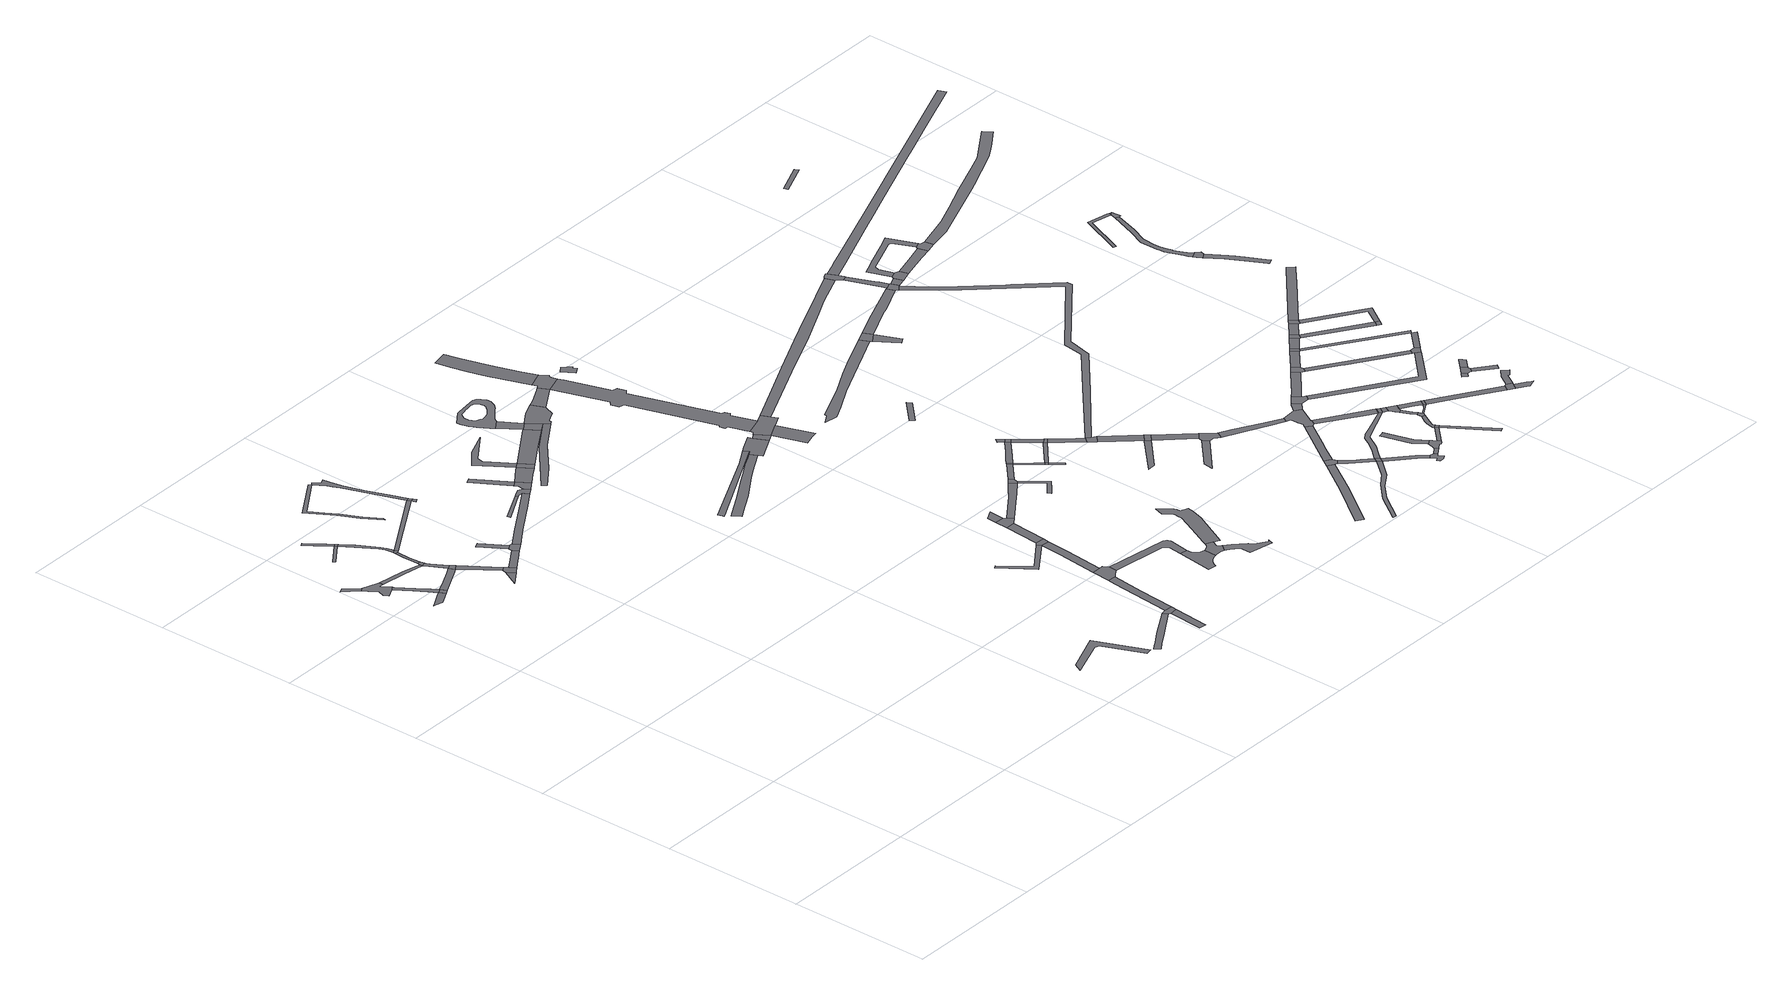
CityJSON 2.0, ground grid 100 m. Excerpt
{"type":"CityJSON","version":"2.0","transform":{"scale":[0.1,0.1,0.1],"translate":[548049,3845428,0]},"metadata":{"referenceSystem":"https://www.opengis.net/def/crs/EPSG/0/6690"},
"CityObjects":{
"road1":{"type":"Road","attributes":{"RoadStructureAttribute.sectionType":"1"},"geometry":[{"type":"MultiSurface","lod":"1","boundaries":[[[0,1,2,3,4,5]]]}]},
"road2":{"type":"Road","geometry":[{"type":"MultiSurface","lod":"1","boundaries":[[[6,5,4,7,8,9,10,11,12,13,14,15]]]}]},
"road3":{"type":"Road","attributes":{"RoadStructureAttribute.sectionType":"1"},"geometry":[{"type":"MultiSurface","lod":"1","boundaries":[[[16,17,18,19,20,21,22,23]]]}]},
"road4":{"type":"Road","attributes":{"RoadStructureAttribute.sectionType":"1"},"geometry":[{"type":"MultiSurface","lod":"1","boundaries":[[[24,25,26,27,12,11,28,29,30,16,31]]]}]},
"road5":{"type":"Road","geometry":[{"type":"MultiSurface","lod":"1","boundaries":[[[31,16,23,32]]]}]},
"road6":{"type":"Road","attributes":{"RoadStructureAttribute.sectionType":"1"},"geometry":[{"type":"MultiSurface","lod":"1","boundaries":[[[33,34,15,14,35,36,37,38]]]}]},
"road7":{"type":"Road","attributes":{"RoadStructureAttribute.sectionType":"1"},"geometry":[{"type":"MultiSurface","lod":"1","boundaries":[[[39,40,41,31,32,42,43,44]]]}]},
"road8":{"type":"Road","geometry":[{"type":"MultiSurface","lod":"1","boundaries":[[[45,46,47,48]]]}]},
"road9":{"type":"Road","attributes":{"RoadStructureAttribute.sectionType":"1"},"geometry":[{"type":"MultiSurface","lod":"1","boundaries":[[[49,50,51,52,53,54,45,55]]]}]},
"road10":{"type":"Road","geometry":[{"type":"MultiSurface","lod":"1","boundaries":[[[55,45,48,56]]]}]},
"road11":{"type":"Road","geometry":[{"type":"MultiSurface","lod":"1","boundaries":[[[57,38,37,58,59]]]}]},
"road12":{"type":"Road","attributes":{"RoadStructureAttribute.sectionType":"1"},"geometry":[{"type":"MultiSurface","lod":"1","boundaries":[[[60,61,58,37,62,39,63]]]}]},
"road13":{"type":"Road","attributes":{"RoadStructureAttribute.sectionType":"1"},"geometry":[{"type":"MultiSurface","lod":"1","boundaries":[[[64,65,66,57,59,67,68,69]]]}]},
"road14":{"type":"Road","attributes":{"RoadStructureAttribute.sectionType":"1"},"geometry":[{"type":"MultiSurface","lod":"1","boundaries":[[[70,71,72,73,56,48,74,75,76,77,78,79]]]}]},
"road15":{"type":"Road","geometry":[{"type":"MultiSurface","lod":"1","boundaries":[[[63,39,44,80]]]}]},
"road16":{"type":"Road","geometry":[{"type":"MultiSurface","lod":"1","boundaries":[[[79,78,64,69,81]]]}]},
"road17":{"type":"Road","attributes":{"RoadStructureAttribute.sectionType":"1"},"geometry":[{"type":"MultiSurface","lod":"1","boundaries":[[[82,83,84]]]}]},
"road18":{"type":"Road","attributes":{"RoadStructureAttribute.sectionType":"1"},"geometry":[{"type":"MultiSurface","lod":"1","boundaries":[[[85,80,44,86,87,88]]]}]},
"road19":{"type":"Road","geometry":[{"type":"MultiSurface","lod":"1","boundaries":[[[88,87,82,84,89,90,91]]]}]},
"road20":{"type":"Road","attributes":{"RoadStructureAttribute.sectionType":"1"},"geometry":[{"type":"MultiSurface","lod":"1","boundaries":[[[92,93,91,90,94,95,96]]]}]},
"road21":{"type":"Road","geometry":[{"type":"MultiSurface","lod":"1","boundaries":[[[97,98,99,100]]]}]},
"road22":{"type":"Road","attributes":{"RoadStructureAttribute.sectionType":"1"},"geometry":[{"type":"MultiSurface","lod":"1","boundaries":[[[101,102,103,104,105,106,107,108,109,110,111,112,113]]]}]},
"road23":{"type":"Road","attributes":{"RoadStructureAttribute.sectionType":"1"},"geometry":[{"type":"MultiSurface","lod":"1","boundaries":[[[114,115,79,81,116,117]]]}]},
"road24":{"type":"Road","geometry":[{"type":"MultiSurface","lod":"1","boundaries":[[[100,99,92,96,118,119,120]]]}]},
"road25":{"type":"Road","attributes":{"RoadStructureAttribute.sectionType":"1"},"geometry":[{"type":"MultiSurface","lod":"1","boundaries":[[[121,122,123,124,125,126,127,113,128,129,130,131,132,114,133]]]}]},
"road26":{"type":"Road","attributes":{"RoadStructureAttribute.sectionType":"1"},"geometry":[{"type":"MultiSurface","lod":"1","boundaries":[[[134,135,136,137,138,139,140]]]}]},
"road27":{"type":"Road","geometry":[{"type":"MultiSurface","lod":"1","boundaries":[[[133,114,117,141]]]}]},
"road28":{"type":"Road","geometry":[{"type":"MultiSurface","lod":"1","boundaries":[[[142,143,141,117]]]}]},
"road29":{"type":"Road","attributes":{"RoadStructureAttribute.sectionType":"1"},"geometry":[{"type":"MultiSurface","lod":"1","boundaries":[[[144,145,146,147,120,119,148,149,150,151]]]}]},
"road30":{"type":"Road","geometry":[{"type":"MultiSurface","lod":"1","boundaries":[[[152,153,154,155]]]}]},
"road31":{"type":"Road","geometry":[{"type":"MultiSurface","lod":"1","boundaries":[[[156,157,158,159,152,155,160,145,144,151,161,162]]]}]},
"road32":{"type":"Road","attributes":{"RoadStructureAttribute.sectionType":"1"},"geometry":[{"type":"MultiSurface","lod":"1","boundaries":[[[163,164,165,166,167,168,169,170,171]]]}]},
"road33":{"type":"Road","geometry":[{"type":"MultiSurface","lod":"1","boundaries":[[[172,173,174,175]]]}]},
"road34":{"type":"Road","geometry":[{"type":"MultiSurface","lod":"1","boundaries":[[[175,174,176,162,161,177,178]]]}]},
"road35":{"type":"Road","attributes":{"RoadStructureAttribute.sectionType":"1"},"geometry":[{"type":"MultiSurface","lod":"1","boundaries":[[[179,180,175,178,181,182]]]}]},
"road36":{"type":"Road","attributes":{"RoadStructureAttribute.sectionType":"1"},"geometry":[{"type":"MultiSurface","lod":"1","boundaries":[[[183,184,185,186]]]}]},
"road37":{"type":"Road","geometry":[{"type":"MultiSurface","lod":"1","boundaries":[[[187,163,171,184,183,188]]]}]},
"road38":{"type":"Road","geometry":[{"type":"MultiSurface","lod":"1","boundaries":[[[189,179,182,190]]]}]},
"road39":{"type":"Road","geometry":[{"type":"MultiSurface","lod":"1","boundaries":[[[191,192,193,194,195,179,189]]]}]},
"road40":{"type":"Road","attributes":{"RoadStructureAttribute.sectionType":"1"},"geometry":[{"type":"MultiSurface","lod":"1","boundaries":[[[196,197,198,187,188,199,200]]]}]},
"road41":{"type":"Road","geometry":[{"type":"MultiSurface","lod":"1","boundaries":[[[201,202,203,204,205,206,207]]]}]},
"road42":{"type":"Road","attributes":{"RoadStructureAttribute.sectionType":"1"},"geometry":[{"type":"MultiSurface","lod":"1","boundaries":[[[208,209,210,211,212,213]]]}]},
"road43":{"type":"Road","attributes":{"RoadStructureAttribute.sectionType":"1"},"geometry":[{"type":"MultiSurface","lod":"1","boundaries":[[[214,215,189,190,216,217]]]}]},
"road44":{"type":"Road","geometry":[{"type":"MultiSurface","lod":"1","boundaries":[[[218,196,200,219,220,221,222,223]]]}]},
"road45":{"type":"Road","attributes":{"RoadStructureAttribute.sectionType":"1"},"geometry":[{"type":"MultiSurface","lod":"1","boundaries":[[[224,225,226,227,228,229,230,231,232,233,234,235,236,237,238]]]}]},
"road46":{"type":"Road","geometry":[{"type":"MultiSurface","lod":"1","boundaries":[[[239,240,241,242,243,244,245,246]]]}]},
"road47":{"type":"Road","attributes":{"RoadStructureAttribute.sectionType":"1"},"geometry":[{"type":"MultiSurface","lod":"1","boundaries":[[[212,247,218,223,248,249]]]}]},
"road48":{"type":"Road","geometry":[{"type":"MultiSurface","lod":"1","boundaries":[[[250,251,214,252]]]}]},
"road49":{"type":"Road","geometry":[{"type":"MultiSurface","lod":"1","boundaries":[[[253,213,212,249,254]]]}]},
"road50":{"type":"Road","geometry":[{"type":"MultiSurface","lod":"1","boundaries":[[[255,256,257,258,259,260,261,262,263,264,265,266,267,268,269,270,271,272,273,274,275,276,277,278,251,250],[279,280,281,282,283,284,285,286,287,288,289,290,291,292,293,294,295,296,297,298,299,300,301,302,303,304,305]]]}]},
"road51":{"type":"Road","geometry":[{"type":"MultiSurface","lod":"1","boundaries":[[[252,214,217,306]]]}]},
"road52":{"type":"Road","attributes":{"RoadStructureAttribute.sectionType":"1"},"geometry":[{"type":"MultiSurface","lod":"1","boundaries":[[[307,308,253,254]]]}]},
"road53":{"type":"Road","attributes":{"RoadStructureAttribute.sectionType":"1"},"geometry":[{"type":"MultiSurface","lod":"1","boundaries":[[[309,310,311,312,313,221,220,314,315,316,317]]]}]},
"road54":{"type":"Road","geometry":[{"type":"MultiSurface","lod":"1","boundaries":[[[318,308,307,319,320,321]]]}]},
"road55":{"type":"Road","geometry":[{"type":"MultiSurface","lod":"1","boundaries":[[[322,323,324,252,306,201,207,325,326,327,328,329]]]}]},
"road56":{"type":"Road","attributes":{"RoadStructureAttribute.sectionType":"1"},"geometry":[{"type":"MultiSurface","lod":"1","boundaries":[[[330,331,318,321]]]}]},
"road57":{"type":"Road","geometry":[{"type":"MultiSurface","lod":"1","boundaries":[[[316,332,333,334,335,336,337,338,339,340,341,342,343,344,317]]]}]},
"road58":{"type":"Road","geometry":[{"type":"MultiSurface","lod":"1","boundaries":[[[345,346,347,348,341,340,349,350,351,352,353,354,355,356]]]}]},
"road59":{"type":"Road","geometry":[{"type":"MultiSurface","lod":"1","boundaries":[[[357,358,239,246,359,224,238,360,361,362]]]}]},
"road60":{"type":"Road","attributes":{"RoadStructureAttribute.sectionType":"1"},"geometry":[{"type":"MultiSurface","lod":"1","boundaries":[[[363,364,365,322,329,366]]]}]},
"road61":{"type":"Road","attributes":{"RoadStructureAttribute.sectionType":"1"},"geometry":[{"type":"MultiSurface","lod":"1","boundaries":[[[367,368,369,320,319,370,371,372]]]}]},
"road62":{"type":"Road","attributes":{"RoadStructureAttribute.sectionType":"1"},"geometry":[{"type":"MultiSurface","lod":"1","boundaries":[[[373,374,375,376,377,378,379,380,381,382,383,384,385,353,352]]]}]},
"road63":{"type":"Road","attributes":{"RoadStructureAttribute.sectionType":"1"},"geometry":[{"type":"MultiSurface","lod":"1","boundaries":[[[386,362,361,387]]]}]},
"road64":{"type":"Road","attributes":{"RoadStructureAttribute.sectionType":"1"},"geometry":[{"type":"MultiSurface","lod":"1","boundaries":[[[388,389,390,391,392,393,394,395,396,397,398,399,400,401,402,403,404,405]]]}]},
"road65":{"type":"Road","geometry":[{"type":"MultiSurface","lod":"1","boundaries":[[[405,404,406,407,363,366,408,409,410,411]]]}]},
"road66":{"type":"Road","geometry":[{"type":"MultiSurface","lod":"1","boundaries":[[[412,413,414,415,416,417,418,419,420,408,366,421,422,423,424,425,426,427,428,429,430]]]}]},
"road67":{"type":"Road","attributes":{"RoadStructureAttribute.sectionType":"1"},"geometry":[{"type":"MultiSurface","lod":"1","boundaries":[[[431,432,433,434,435,436,437,438,439,440,441,442,443,444,445,446,345,356]]]}]},
"road68":{"type":"Road","attributes":{"RoadStructureAttribute.sectionType":"1"},"geometry":[{"type":"MultiSurface","lod":"1","boundaries":[[[447,448,449,450,387]]]}]},
"road69":{"type":"Road","geometry":[{"type":"MultiSurface","lod":"1","boundaries":[[[451,367,372,452,453]]]}]},
"road70":{"type":"Road","geometry":[{"type":"MultiSurface","lod":"1","boundaries":[[[454,430,429,455,456,386,387,450,457,458]]]}]},
"road71":{"type":"Road","attributes":{"RoadStructureAttribute.sectionType":"1"},"geometry":[{"type":"MultiSurface","lod":"1","boundaries":[[[459,460,461,462,463,464,452,372]]]}]},
"road72":{"type":"Road","attributes":{"RoadStructureAttribute.sectionType":"1"},"geometry":[{"type":"MultiSurface","lod":"1","boundaries":[[[465,451,453,466]]]}]},
"road73":{"type":"Road","geometry":[{"type":"MultiSurface","lod":"1","boundaries":[[[467,468,469,470,471,472,473]]]}]},
"road74":{"type":"Road","geometry":[{"type":"MultiSurface","lod":"1","boundaries":[[[474,465,466,475]]]}]},
"road75":{"type":"Road","attributes":{"RoadStructureAttribute.sectionType":"1"},"geometry":[{"type":"MultiSurface","lod":"1","boundaries":[[[476,475,466,477,478,479]]]}]},
"road76":{"type":"Road","geometry":[{"type":"MultiSurface","lod":"1","boundaries":[[[479,478,480,481]]]}]},
"road77":{"type":"Road","attributes":{"RoadStructureAttribute.sectionType":"1"},"geometry":[{"type":"MultiSurface","lod":"1","boundaries":[[[482,483,484,485,486,474,475,487,488,489]]]}]},
"road78":{"type":"Road","geometry":[{"type":"MultiSurface","lod":"1","boundaries":[[[490,491,481,480]]]}]},
"road79":{"type":"Road","attributes":{"RoadStructureAttribute.sectionType":"1"},"geometry":[{"type":"MultiSurface","lod":"1","boundaries":[[[492,493,479,481,494,495]]]}]},
"road80":{"type":"Road","attributes":{"RoadStructureAttribute.sectionType":"1"},"geometry":[{"type":"MultiSurface","lod":"1","boundaries":[[[496,497,482,498]]]}]},
"road81":{"type":"Road","geometry":[{"type":"MultiSurface","lod":"1","boundaries":[[[498,482,489,499]]]}]},
"road82":{"type":"Road","attributes":{"RoadStructureAttribute.sectionType":"1"},"geometry":[{"type":"MultiSurface","lod":"1","boundaries":[[[500,501,502,499,489,503,504,492,505]]]}]},
"road83":{"type":"Road","geometry":[{"type":"MultiSurface","lod":"1","boundaries":[[[506,507,508,509]]]}]},
"road84":{"type":"Road","geometry":[{"type":"MultiSurface","lod":"1","boundaries":[[[505,492,495,510]]]}]},
"road85":{"type":"Road","attributes":{"RoadStructureAttribute.sectionType":"1"},"geometry":[{"type":"MultiSurface","lod":"1","boundaries":[[[511,510,495,512,513,514]]]}]},
"road86":{"type":"Road","attributes":{"RoadStructureAttribute.sectionType":"1"},"geometry":[{"type":"MultiSurface","lod":"1","boundaries":[[[515,516,517,518]]]}]},
"road87":{"type":"Road","geometry":[{"type":"MultiSurface","lod":"1","boundaries":[[[514,513,519,520,521,522]]]}]},
"road88":{"type":"Road","attributes":{"RoadStructureAttribute.sectionType":"1"},"geometry":[{"type":"MultiSurface","lod":"1","boundaries":[[[523,524,525,526,527,528]]]}]},
"road89":{"type":"Road","attributes":{"RoadStructureAttribute.sectionType":"1"},"geometry":[{"type":"MultiSurface","lod":"1","boundaries":[[[529,530,531,532,533,534,535,536,537,538,539,540,541,542]]]}]},
"road90":{"type":"Road","attributes":{"RoadStructureAttribute.sectionType":"1"},"geometry":[{"type":"MultiSurface","lod":"1","boundaries":[[[521,520,543,544,515,545]]]}]},
"road91":{"type":"Road","geometry":[{"type":"MultiSurface","lod":"1","boundaries":[[[546,547,548,549]]]}]},
"road92":{"type":"Road","geometry":[{"type":"MultiSurface","lod":"1","boundaries":[[[545,515,518,550]]]}]},
"road93":{"type":"Road","attributes":{"RoadStructureAttribute.sectionType":"1"},"geometry":[{"type":"MultiSurface","lod":"1","boundaries":[[[551,552,553,554,555,556,557,558,559,560,561]]]}]},
"road94":{"type":"Road","attributes":{"RoadStructureAttribute.sectionType":"1"},"geometry":[{"type":"MultiSurface","lod":"1","boundaries":[[[550,518,562,563]]]}]},
"road95":{"type":"Road","attributes":{"RoadStructureAttribute.sectionType":"1"},"geometry":[{"type":"MultiSurface","lod":"1","boundaries":[[[564,565,566,567,568,569,570,454,458,571,572,573,574,575,576]]]}]},
"road96":{"type":"Road","geometry":[{"type":"MultiSurface","lod":"1","boundaries":[[[563,562,546,549,577,578,579,580]]]}]},
"road97":{"type":"Road","geometry":[{"type":"MultiSurface","lod":"1","boundaries":[[[581,523,528,582,583,584,585]]]}]},
"road98":{"type":"Road","attributes":{"RoadStructureAttribute.sectionType":"1"},"geometry":[{"type":"MultiSurface","lod":"1","boundaries":[[[586,587,588,589,583,582,590,591,592,593,594]]]}]},
"road99":{"type":"Road","attributes":{"RoadStructureAttribute.sectionType":"1"},"geometry":[{"type":"MultiSurface","lod":"1","boundaries":[[[594,593,551]]]}]},
"road100":{"type":"Road","geometry":[{"type":"MultiSurface","lod":"1","boundaries":[[[594,551,561,595]]]}]},
"road101":{"type":"Road","attributes":{"RoadStructureAttribute.sectionType":"1"},"geometry":[{"type":"MultiSurface","lod":"1","boundaries":[[[596,581,585,597,598,599]]]}]},
"road102":{"type":"Road","attributes":{"RoadStructureAttribute.sectionType":"1"},"geometry":[{"type":"MultiSurface","lod":"1","boundaries":[[[600,601,580,579,602,603,604,605]]]}]},
"road103":{"type":"Road","attributes":{"RoadStructureAttribute.sectionType":"1"},"geometry":[{"type":"MultiSurface","lod":"1","boundaries":[[[606,595,561,607,608,609,610,611]]]}]},
"road104":{"type":"Road","geometry":[{"type":"MultiSurface","lod":"1","boundaries":[[[612,613,529,542,614,615]]]}]},
"road105":{"type":"Road","geometry":[{"type":"MultiSurface","lod":"1","boundaries":[[[616,617,615,614]]]}]},
"road106":{"type":"Road","geometry":[{"type":"MultiSurface","lod":"1","boundaries":[[[618,619,611,610,620,621,622,623,624,625,626,627,628,629]]]}]},
"road107":{"type":"Road","attributes":{"RoadStructureAttribute.sectionType":"1"},"geometry":[{"type":"MultiSurface","lod":"1","boundaries":[[[630,629,628,631]]]}]},
"road108":{"type":"Road","attributes":{"RoadStructureAttribute.sectionType":"1"},"geometry":[{"type":"MultiSurface","lod":"1","boundaries":[[[632,633,634,635,636,637,638,594,595,639,640,641,642]]]}]},
"road109":{"type":"Road","geometry":[{"type":"MultiSurface","lod":"1","boundaries":[[[643,605,604,644,645,646,647,648,649,596,599,650,651,652,653,654]]]}]},
"road110":{"type":"Road","attributes":{"RoadStructureAttribute.sectionType":"1"},"geometry":[{"type":"MultiSurface","lod":"1","boundaries":[[[630,631,655]]]}]},
"road111":{"type":"Road","attributes":{"RoadStructureAttribute.sectionType":"1"},"geometry":[{"type":"MultiSurface","lod":"1","boundaries":[[[656,657,658,659,660,661,662]]]}]},
"road112":{"type":"Road","geometry":[{"type":"MultiSurface","lod":"1","boundaries":[[[663,664,665,662,661,666,667,630,655,668,669,670,671,672]]]}]},
"road113":{"type":"Road","attributes":{"RoadStructureAttribute.sectionType":"1"},"geometry":[{"type":"MultiSurface","lod":"1","boundaries":[[[673,674,643,654,675,676]]]}]},
"road114":{"type":"Road","attributes":{"RoadStructureAttribute.sectionType":"1"},"geometry":[{"type":"MultiSurface","lod":"1","boundaries":[[[651,650,677,678,679,680,681]]]}]},
"road115":{"type":"Road","attributes":{"RoadStructureAttribute.sectionType":"1"},"geometry":[{"type":"MultiSurface","lod":"1","boundaries":[[[682,683,612,615,684,685,686]]]}]},
"road116":{"type":"Road","attributes":{"RoadStructureAttribute.sectionType":"1"},"geometry":[{"type":"MultiSurface","lod":"1","boundaries":[[[687,672,671,688]]]}]},
"road117":{"type":"Road","attributes":{"RoadStructureAttribute.sectionType":"1"},"geometry":[{"type":"MultiSurface","lod":"1","boundaries":[[[689,690,691,692,693,694,695,696,697,698,699,700,701,702,703,704,705,706,514,522]]]}]},
"road118":{"type":"Road","geometry":[{"type":"MultiSurface","lod":"1","boundaries":[[[707,673,676,708,709,710,711]]]}]},
"road119":{"type":"Road","geometry":[{"type":"MultiSurface","lod":"1","boundaries":[[[712,687,688,713]]]}]},
"road120":{"type":"Road","attributes":{"RoadStructureAttribute.sectionType":"1"},"geometry":[{"type":"MultiSurface","lod":"1","boundaries":[[[714,632,642]]]}]},
"road121":{"type":"Road","attributes":{"RoadStructureAttribute.sectionType":"1"},"geometry":[{"type":"MultiSurface","lod":"1","boundaries":[[[681,680,714,715]]]}]},
"road122":{"type":"Road","geometry":[{"type":"MultiSurface","lod":"1","boundaries":[[[715,714,642,716,717,718]]]}]},
"road123":{"type":"Road","attributes":{"RoadStructureAttribute.sectionType":"1"},"geometry":[{"type":"MultiSurface","lod":"1","boundaries":[[[719,720,721,722,687,712,723,724,725]]]}]},
"road124":{"type":"Road","attributes":{"RoadStructureAttribute.sectionType":"1"},"geometry":[{"type":"MultiSurface","lod":"1","boundaries":[[[718,717,726,727]]]}]},
"road125":{"type":"Road","attributes":{"RoadStructureAttribute.sectionType":"1"},"geometry":[{"type":"MultiSurface","lod":"1","boundaries":[[[713,688,728,729]]]}]},
"road126":{"type":"Road","attributes":{"RoadStructureAttribute.sectionType":"1"},"geometry":[{"type":"MultiSurface","lod":"1","boundaries":[[[730,731,732,733,734,735,736,737]]]}]},
"road127":{"type":"Road","geometry":[{"type":"MultiSurface","lod":"1","boundaries":[[[727,726,738,739,740,734,733,741,742,743]]]}]},
"road128":{"type":"Road","geometry":[{"type":"MultiSurface","lod":"1","boundaries":[[[737,736,744,745,719,725,746,747]]]}]},
"road129":{"type":"Road","attributes":{"RoadStructureAttribute.sectionType":"1"},"geometry":[{"type":"MultiSurface","lod":"1","boundaries":[[[748,749,750,707,711,751,752,753,754,755]]]}]},
"road130":{"type":"Road","attributes":{"RoadStructureAttribute.sectionType":"1"},"geometry":[{"type":"MultiSurface","lod":"1","boundaries":[[[743,742,756,757]]]}]},
"road131":{"type":"Road","attributes":{"RoadStructureAttribute.sectionType":"1"},"geometry":[{"type":"MultiSurface","lod":"1","boundaries":[[[758,759,760,761,747,746,762,763]]]}]},
"road132":{"type":"Road","geometry":[{"type":"MultiSurface","lod":"1","boundaries":[[[764,765,766,767,768,564,576,769,770,771,772,773,774]]]}]},
"road133":{"type":"Road","attributes":{"RoadStructureAttribute.sectionType":"1"},"geometry":[{"type":"MultiSurface","lod":"1","boundaries":[[[775,757,756,776,777,758,778]]]}]},
"road134":{"type":"Road","attributes":{"RoadStructureAttribute.sectionType":"1"},"geometry":[{"type":"MultiSurface","lod":"1","boundaries":[[[779,780,771,770,781,782,783]]]}]},
"road135":{"type":"Road","geometry":[{"type":"MultiSurface","lod":"1","boundaries":[[[783,782,682,686,700,699,784,785]]]}]},
"road136":{"type":"Road","attributes":{"RoadStructureAttribute.sectionType":"1"},"geometry":[{"type":"MultiSurface","lod":"1","boundaries":[[[778,758,763,786,787]]]}]},
"road137":{"type":"Road","attributes":{"RoadStructureAttribute.sectionType":"1"},"geometry":[{"type":"MultiSurface","lod":"1","boundaries":[[[788,789,785,784,790,791]]]}]},
"road138":{"type":"Road","geometry":[{"type":"MultiSurface","lod":"1","boundaries":[[[792,748,755,793,794,795]]]}]},
"road139":{"type":"Road","geometry":[{"type":"MultiSurface","lod":"1","boundaries":[[[796,797,788,791,798,799,800]]]}]},
"road140":{"type":"Road","attributes":{"RoadStructureAttribute.sectionType":"1"},"geometry":[{"type":"MultiSurface","lod":"1","boundaries":[[[801,802,803,710,709,804,805,806,807,808]]]}]},
"road141":{"type":"Road","attributes":{"RoadStructureAttribute.sectionType":"1"},"geometry":[{"type":"MultiSurface","lod":"1","boundaries":[[[809,792,795,810]]]}]},
"road142":{"type":"Road","attributes":{"RoadStructureAttribute.sectionType":"1"},"geometry":[{"type":"MultiSurface","lod":"1","boundaries":[[[811,787,786,812,813,814]]]}]},
"road143":{"type":"Road","geometry":[{"type":"MultiSurface","lod":"1","boundaries":[[[815,809,810,816,817]]]}]},
"road144":{"type":"Road","attributes":{"RoadStructureAttribute.sectionType":"1"},"geometry":[{"type":"MultiSurface","lod":"1","boundaries":[[[818,794,793,819,820,821,822]]]}]},
"road145":{"type":"Road","attributes":{"RoadStructureAttribute.sectionType":"1"},"geometry":[{"type":"MultiSurface","lod":"1","boundaries":[[[823,824,825,826,827,828,829,830,797,796,831,832,833,834,835,836,837,838,839,840,841,842,843]]]}]},
"road146":{"type":"Road","attributes":{"RoadStructureAttribute.sectionType":"1"},"geometry":[{"type":"MultiSurface","lod":"1","boundaries":[[[844,845,846,800,799,847,848,849,850]]]}]},
"road147":{"type":"Road","attributes":{"RoadStructureAttribute.sectionType":"1"},"geometry":[{"type":"MultiSurface","lod":"1","boundaries":[[[851,815,817,852,853]]]}]},
"road148":{"type":"Road","geometry":[{"type":"MultiSurface","lod":"1","boundaries":[[[854,814,813,855,856,857]]]}]},
"road149":{"type":"Road","geometry":[{"type":"MultiSurface","lod":"1","boundaries":[[[858,859,860,861,862]]]}]},
"road150":{"type":"Road","geometry":[{"type":"MultiSurface","lod":"1","boundaries":[[[863,851,853,864,865]]]}]},
"road151":{"type":"Road","attributes":{"RoadStructureAttribute.sectionType":"1"},"geometry":[{"type":"MultiSurface","lod":"1","boundaries":[[[866,867,856,855,868,869,870]]]}]},
"road152":{"type":"Road","geometry":[{"type":"MultiSurface","lod":"1","boundaries":[[[871,872,858,862,873,874,875,876]]]}]},
"road153":{"type":"Road","attributes":{"RoadStructureAttribute.sectionType":"1"},"geometry":[{"type":"MultiSurface","lod":"1","boundaries":[[[877,863,865,878]]]}]},
"road154":{"type":"Road","attributes":{"RoadStructureAttribute.sectionType":"1"},"geometry":[{"type":"MultiSurface","lod":"1","boundaries":[[[879,880,881,854,857,882,883,884,885]]]}]},
"road155":{"type":"Road","geometry":[{"type":"MultiSurface","lod":"1","boundaries":[[[886,843,842,844,850,887,888]]]}]},
"road156":{"type":"Road","attributes":{"RoadStructureAttribute.sectionType":"1"},"geometry":[{"type":"MultiSurface","lod":"1","boundaries":[[[817,816,889,890]]]}]},
"road157":{"type":"Road","geometry":[{"type":"MultiSurface","lod":"1","boundaries":[[[891,892,893,894,871,876]]]}]},
"road158":{"type":"Road","geometry":[{"type":"MultiSurface","lod":"1","boundaries":[[[875,874,895,896]]]}]},
"road159":{"type":"Road","geometry":[{"type":"MultiSurface","lod":"1","boundaries":[[[897,898,822,821,808,807,899,900,901]]]}]},
"road160":{"type":"Road","geometry":[{"type":"MultiSurface","lod":"1","boundaries":[[[902,877,878,903,904]]]}]},
"road161":{"type":"Road","attributes":{"RoadStructureAttribute.sectionType":"1"},"geometry":[{"type":"MultiSurface","lod":"1","boundaries":[[[905,865,864,906,907]]]}]},
"road162":{"type":"Road","attributes":{"RoadStructureAttribute.sectionType":"1"},"geometry":[{"type":"MultiSurface","lod":"1","boundaries":[[[889,901,900,908]]]}]},
"road163":{"type":"Road","attributes":{"RoadStructureAttribute.sectionType":"1"},"geometry":[{"type":"MultiSurface","lod":"1","boundaries":[[[909,910,911,912,913,914,904,903,915,907,916]]]}]},
"road164":{"type":"Road","geometry":[{"type":"MultiSurface","lod":"1","boundaries":[[[907,906,917,916]]]}]},
"road165":{"type":"Road","attributes":{"RoadStructureAttribute.sectionType":"1"},"geometry":[{"type":"MultiSurface","lod":"1","boundaries":[[[918,919,902,904,920,921,922,923]]]}]},
"road166":{"type":"Road","geometry":[{"type":"MultiSurface","lod":"1","boundaries":[[[924,925,926,927]]]}]},
"road167":{"type":"Road","geometry":[{"type":"MultiSurface","lod":"1","boundaries":[[[928,929,930,931,932,933,934,935]]]}]},
"road168":{"type":"Road","attributes":{"RoadStructureAttribute.sectionType":"1"},"geometry":[{"type":"MultiSurface","lod":"1","boundaries":[[[936,937,938,939,940,941,774,773,942,943,944,945,946,947,948,949]]]}]},
"road169":{"type":"Road","attributes":{"RoadStructureAttribute.sectionType":"1"},"geometry":[{"type":"MultiSurface","lod":"1","boundaries":[[[950,951,952,953,933,932,954,955,956,957,958,959]]]}]},
"road170":{"type":"Road","attributes":{"RoadStructureAttribute.sectionType":"1"},"geometry":[{"type":"MultiSurface","lod":"1","boundaries":[[[960,961,962,963,964,965,966,967,968]]]}]},
"road171":{"type":"Road","attributes":{"RoadStructureAttribute.sectionType":"1"},"geometry":[{"type":"MultiSurface","lod":"1","boundaries":[[[969,970,971,972,973,974,975,976,977,978,979,930,929,980,981,982,983,984,985,986,987,988,989,990,991]]]}]},
"road172":{"type":"Road","attributes":{"RoadStructureAttribute.sectionType":"1"},"geometry":[{"type":"MultiSurface","lod":"1","boundaries":[[[992,993,994,995,996,997,888,887,998,999,1000,1001,1002,1003,1004,1005]]]}]},
"road173":{"type":"Road","geometry":[{"type":"MultiSurface","lod":"1","boundaries":[[[1006,1007,967,1008,969,991,1009,1010]]]}]},
"road174":{"type":"Road","attributes":{"RoadStructureAttribute.sectionType":"1"},"geometry":[{"type":"MultiSurface","lod":"1","boundaries":[[[968,967,1007]]]}]}
},
"vertices":[
[81,4395,0],[43,4442,0],[8,4426,0],[51,4382,0],[99,4335,0],[124,4353,0],
[176,4331,0],[124,4300,0],[162,4245,0],[145,4200,0],[163,4167,0],[228,4201,0],[254,4219,0],[212,4281,0],[244,4279,0],[242,4309,0],
[385,3960,0],[352,3942,0],[275,3899,0],[248,3884,0],[263,3880,0],[313,3867,0],[323,3872,0],[408,3918,0],
[386,4022,0],[371,4045,0],[332,4102,0],[260,4209,0],[301,4089,0],[350,4013,0],[370,3984,0],[417,3976,0],
[439,3934,0],
[529,4257,0],[427,4281,0],[422,4256,0],[516,4241,0],[560,4234,0],[562,4249,0],
[636,4088,0],[587,4062,0],[496,4016,0],[515,3975,0],[632,4037,0],[656,4050,0],
[392,4790,0],[248,4684,0],[260,4669,0],[402,4775,0],
[381,4845,0],[337,4902,0],[290,4962,0],[270,4949,0],[317,4890,0],[364,4832,0],[411,4804,0],
[424,4785,0],
[562,4269,0],[592,4242,0],[587,4270,0],
[605,4210,0],[595,4235,0],[568,4219,0],[670,4109,0],
[564,4448,0],[561,4377,0],[562,4296,0],[583,4322,0],[581,4352,0],[585,4447,0],
[585,4500,0],[579,4527,0],[561,4567,0],[483,4699,0],[463,4686,0],[541,4557,0],[557,4519,0],[562,4497,0],[565,4467,0],[587,4477,0],
[691,4076,0],
[600,4456,0],
[824,3790,0],[759,3668,0],[860,3739,0],
[776,3957,0],[691,4004,0],[829,3820,0],[859,3841,0],
[876,3750,0],[907,3773,0],[879,3813,0],
[1043,3922,0],[950,3860,0],[971,3818,0],[995,3834,0],[1068,3884,0],
[971,4136,0],[936,4121,0],[1047,3949,0],[1077,3972,0],
[836,5359,0],[583,5194,0],[563,5184,0],[633,5071,0],[677,5000,0],[743,4869,0],[825,4744,0],[829,4764,0],[761,4871,0],[697,5006,0],[652,5081,0],[595,5175,0],[849,5342,0],
[1082,4784,0],[843,4636,0],[791,4573,0],[1092,4757,0],
[1112,3913,0],[1132,3926,0],[1102,3970,0],
[1064,4904,0],[1004,5061,0],[965,5188,0],[951,5251,0],[934,5328,0],[904,5315,0],[870,5359,0],[902,5265,0],[915,5231,0],[933,5185,0],[979,5056,0],[1045,4881,0],[1106,4792,0],
[2483,540,0],[2212,432,0],[2180,372,0],[2439,469,0],[2472,459,0],[2589,176,0],[2634,189,0],
[1117,4767,0],
[1105,4727,0],[1127,4742,0],
[1597,4280,0],[1590,4291,0],[1447,4196,0],[1241,4061,0],[1202,3974,0],[1270,4022,0],[1501,4176,0],[1615,4253,0],
[1537,4303,0],[1325,4192,0],[1332,4168,0],[1545,4287,0],
[1613,4328,0],[1598,4331,0],[1586,4328,0],[1556,4313,0],[1565,4292,0],[1659,4282,0],[1633,4320,0],
[3005,402,0],[2806,280,0],[2714,219,0],[2705,213,0],[2657,181,0],[2685,147,0],[2732,182,0],[2834,246,0],[3020,367,0],
[1513,4650,0],[1476,4631,0],[1623,4386,0],[1662,4409,0],
[1640,4358,0],[1700,4310,0],[1721,4325,0],
[1796,4507,0],[1767,4487,0],[1795,4376,0],[1857,4417,0],
[3092,363,0],[3040,360,0],[3018,118,0],[3072,113,0],
[3042,408,0],[3096,402,0],
[1837,4535,0],[1898,4445,0],
[1720,4713,0],[1729,4758,0],[1923,4898,0],[1761,4829,0],[1644,4733,0],
[3090,896,0],[3084,841,0],[3067,668,0],[3122,668,0],[3147,891,0],
[2290,4700,0],[2066,4549,0],[1735,4260,0],[1757,4232,0],[1914,4349,0],[2113,4525,0],[2316,4662,0],
[2925,1346,0],[2778,1532,0],[2759,1520,0],[2918,1304,0],[3141,1466,0],[3121,1493,0],
[2162,4755,0],[2149,4747,0],[2062,4556,0],[2223,4662,0],
[3103,1026,0],[3170,909,0],[3207,932,0],[3211,989,0],[3191,1027,0],[3161,1024,0],
[2813,3506,0],[2782,3488,0],[2706,3448,0],[2644,3411,0],[2545,3351,0],[2403,3261,0],[2251,3171,0],[2218,3152,0],[2201,3143,0],[2238,3088,0],[2284,3115,0],[2441,3208,0],[2615,3327,0],[2680,3367,0],[2840,3459,0],
[2823,3565,0],[2691,3484,0],[2156,3212,0],[2167,3181,0],[2170,3172,0],[2176,3176,0],[2748,3480,0],[2845,3530,0],
[3128,1306,0],[3186,1306,0],[3200,1460,0],
[2130,4937,0],[2063,4888,0],[2218,4793,0],
[3141,1508,0],[3204,1502,0],
[2132,4942,0],[2145,4963,0],[2172,4988,0],[2188,5000,0],[2221,5026,0],[2239,5038,0],[2254,5054,0],[2262,5062,0],[2268,5069,0],[2283,5111,0],[2283,5141,0],[2265,5174,0],[2255,5185,0],[2247,5193,0],[2225,5206,0],[2198,5202,0],[2068,5182,0],[2049,5179,0],[1961,5113,0],[1963,5088,0],[1979,5033,0],[1984,5020,0],[1997,4986,0],[2043,4917,0],[2192,5168,0],[2205,5156,0],[2207,5153,0],[2218,5141,0],[2223,5116,0],[2218,5096,0],[2203,5079,0],[2198,5073,0],[2176,5053,0],[2163,5041,0],[2156,5035,0],[2124,5025,0],[2099,5022,0],[2081,5029,0],[2061,5039,0],[2047,5055,0],[2044,5059,0],[2036,5081,0],[2033,5099,0],[2038,5116,0],[2048,5137,0],[2060,5152,0],[2085,5157,0],[2108,5162,0],[2147,5168,0],[2172,5173,0],[2177,5172,0],
[2287,4704,0],
[3229,1759,0],[3161,1756,0],
[3680,884,0],[3680,891,0],[3674,909,0],[3667,916,0],[3652,926,0],[3585,883,0],[3615,848,0],[3604,753,0],[3659,746,0],
[3166,1848,0],[3275,1793,0],[3248,1829,0],[3230,1844,0],
[2406,4898,0],[2316,4859,0],[2287,4840,0],[2335,4675,0],[2342,4698,0],[2367,4710,0],[2418,4734,0],[2445,4809,0],
[3237,1952,0],[3170,1916,0],
[3574,503,0],[3631,496,0],[3638,514,0],[3648,529,0],[3661,544,0],[3675,554,0],[3690,564,0],[3705,569,0],[3728,574,0],[3727,662,0],[3699,667,0],[3677,684,0],[3661,706,0],
[3787,705,0],[3782,692,0],[3772,682,0],[3749,667,0],[3748,577,0],[3768,577,0],[3783,575,0],[3803,570,0],[3840,616,0],[3820,633,0],[3817,643,0],[3837,683,0],
[2959,3636,0],[2855,3584,0],[2847,3525,0],[2856,3430,0],[3019,3516,0],[2971,3608,0],
[2585,4990,0],[2562,4978,0],[2454,4919,0],[2622,4923,0],
[3562,2076,0],[3503,2027,0],[3444,1976,0],[3467,1934,0],[3501,1959,0],[3598,2033,0],
[3818,560,0],[3833,551,0],[3856,528,0],[3883,506,0],[3886,486,0],[3886,432,0],[4058,398,0],[4069,438,0],[4057,425,0],[3976,474,0],[3958,507,0],[3920,544,0],[3885,579,0],
[3007,3633,0],[3070,3542,0],
[2666,5185,0],[2619,5334,0],[2595,5408,0],[2578,5459,0],[2545,5572,0],[2532,5622,0],[2524,5661,0],[2521,5677,0],[2409,5653,0],[2412,5641,0],[2436,5537,0],[2458,5448,0],[2475,5379,0],[2488,5338,0],[2497,5310,0],[2563,5118,0],[2592,5040,0],[2703,5081,0],
[2605,5004,0],[2597,4997,0],[2743,4962,0],[2731,5002,0],[2735,5020,0],[2745,5027,0],
[3090,3882,0],[3104,3896,0],[3093,3930,0],[3071,3936,0],[2882,4532,0],[2908,4556,0],[2889,4608,0],[2854,4615,0],[2756,4924,0],[2742,4544,0],[2717,4521,0],[2733,4464,0],[2770,4458,0],[2958,3860,0],[2944,3847,0],[2955,3812,0],[2976,3808,0],[3020,3671,0],[3145,3711,0],
[3877,663,0],[4004,920,0],[4024,975,0],[4028,1000,0],[4035,1045,0],[3985,1067,0],[3985,1094,0],[3977,1109,0],[3907,1194,0],[3885,1128,0],[3925,1081,0],[3928,1056,0],[3928,1034,0],[3926,1004,0],[3867,878,0],[3799,730,0],
[3144,3316,0],[3214,3336,0],[3260,3349,0],[3176,3598,0],
[3600,2108,0],[3616,2050,0],[3620,2078,0],
[3203,3739,0],[3027,3648,0],[3024,3645,0],[3253,3638,0],[3232,3678,0],
[3715,1894,0],[3628,1821,0],[3643,1798,0],[3683,1832,0],[3747,1887,0],[3729,1909,0],
[3724,2222,0],[3749,2194,0],
[2858,5030,0],[2817,5002,0],[2871,4918,0],[2914,4945,0],[2899,4970,0],[2907,4977,0],[2885,5002,0],
[3732,2230,0],[3759,2202,0],
[3846,2103,0],[3837,2088,0],[3874,2044,0],[3888,2056,0],
[3887,2027,0],[3901,2038,0],
[3915,2393,0],[3870,2353,0],[3838,2325,0],[3784,2278,0],[3768,2264,0],[3820,2258,0],[3858,2293,0],[3935,2364,0],
[3954,1946,0],[3966,1959,0],
[4059,2210,0],[3988,2146,0],[4007,2131,0],[4074,2190,0],
[3904,2458,0],[3884,2428,0],[3939,2413,0],
[3962,2384,0],
[4083,2242,0],[3993,2347,0],[3970,2374,0],[3974,2315,0],[4039,2234,0],[4094,2230,0],
[3736,3001,0],[3759,2974,0],[3905,3118,0],[3887,3148,0],
[4105,2217,0],
[4185,2126,0],[4145,2108,0],[4233,2007,0],[4263,2044,0],
[4466,1747,0],[4231,1519,0],[4286,1520,0],[4496,1717,0],
[4266,1972,0],[4277,1961,0],[4322,2002,0],[4294,2022,0],
[4950,704,0],[4789,463,0],[4575,169,0],[4620,136,0],[4835,431,0],[4994,675,0],
[4256,3829,0],[4101,3757,0],[4039,3729,0],[3894,3658,0],[3718,3559,0],[3464,3444,0],[3459,3424,0],[3395,3385,0],[3487,3369,0],[3587,3420,0],[3753,3512,0],[3923,3593,0],[4127,3690,0],[4286,3764,0],
[4430,1794,0],[4433,1791,0],[4515,1792,0],
[4693,1479,0],[4493,1294,0],[4484,1224,0],[4721,1439,0],
[4544,1761,0],
[5184,503,0],[5084,381,0],[4995,315,0],[4879,201,0],[4756,22,0],[4751,15,0],[4775,9,0],[4901,189,0],[5000,285,0],[5104,358,0],[5205,476,0],
[4698,1506,0],[4743,1545,0],
[4669,4438,0],[4601,4406,0],[4475,4346,0],[4216,4231,0],[4005,4129,0],[3714,3988,0],[3428,3848,0],[3712,3908,0],[4050,4064,0],[4331,4207,0],[4438,4263,0],[4473,4278,0],[4694,4373,0],
[4766,1440,0],[4777,1420,0],[4796,1410,0],[4821,1460,0],
[4984,754,0],[5015,673,0],[5041,695,0],[5034,710,0],[5027,725,0],
[5173,560,0],[5139,591,0],[5100,626,0],[5057,676,0],[5017,670,0],[5031,654,0],[5056,623,0],[5183,504,0],[5201,535,0],
[5225,508,0],
[5210,1091,0],[5099,834,0],[5142,898,0],[5252,1062,0],
[5075,1325,0],[4907,1415,0],[5030,1294,0],[5095,1264,0],[5190,1221,0],[5205,1254,0],
[5389,361,0],[5208,474,0],[5210,472,0],[5394,310,0],[5419,276,0],[5445,296,0],
[4334,3864,0],[4312,3854,0],[4294,3752,0],[4363,3800,0],
[4397,3603,0],[4437,3628,0],
[5464,293,0],[5451,295,0],[5446,240,0],[5424,226,0],[5436,206,0],[5460,206,0],[5462,207,0],[5470,207,0],[5493,222,0],[5470,256,0],[5490,270,0],[5475,292,0],
[5525,327,0],[5540,305,0],
[5620,846,0],[5449,777,0],[5378,751,0],[5343,728,0],[5316,678,0],[5259,600,0],[5206,540,0],[5267,558,0],[5314,613,0],[5373,713,0],[5636,828,0],
[5314,1263,0],[5210,1212,0],[5221,1207,0],[5224,1162,0],[5224,1154,0],[5226,1128,0],[5227,1116,0],[5277,1070,0],[5295,1108,0],[5290,1111,0],[5295,1116,0],[5359,1233,0],
[5541,306,0],
[5523,492,0],[5465,687,0],[5443,680,0],[5421,673,0],[5481,470,0],[5539,387,0],[5575,410,0],
[5596,373,0],[5593,379,0],[5585,394,0],[5530,349,0],[5526,334,0],[5582,335,0],[5589,325,0],[5603,334,0],[5617,349,0],[5600,367,0],
[5367,1328,0],[5356,1319,0],[5370,1242,0],[5407,1276,0],
[5570,878,0],[5612,853,0],[5613,853,0],[5621,848,0],[5647,889,0],
[4818,4072,0],[4521,3949,0],[4587,3905,0],[4634,3923,0],[4839,4020,0],
[5709,476,0],[5727,459,0],
[4695,2363,0],[5025,2643,0],[5062,2819,0],[5576,3229,0],[5573,3266,0],[5339,3515,0],[5317,3537,0],[5116,3750,0],[5040,3832,0],[4949,3954,0],[4892,4031,0],[4856,4001,0],[4927,3915,0],[5099,3707,0],[5532,3245,0],[5010,2822,0],[4991,2677,0],[4611,2346,0],
[5430,1378,0],[5412,1276,0],[5470,1277,0],[5493,1313,0],[5468,1329,0],
[5733,492,0],[5747,472,0],
[5622,847,0],
[5648,888,0],
[5641,830,0],[5642,831,0],[5670,875,0],
[5758,619,0],[5728,569,0],[5713,536,0],[5702,484,0],[5725,503,0],[5747,552,0],[5780,607,0],
[5677,816,0],[5701,855,0],
[5936,139,0],[5964,153,0],
[5773,674,0],[5762,698,0],[5736,754,0],[5733,762,0],[5710,751,0],[5739,692,0],[5758,654,0],[5778,663,0],
[5690,791,0],[5690,790,0],[5696,778,0],[5737,778,0],[5738,782,0],[5760,818,0],
[5758,651,0],[5758,631,0],[5794,631,0],[5789,640,0],
[5640,1556,0],[5542,1471,0],[5465,1405,0],[5481,1341,0],[5504,1360,0],[5529,1382,0],[5672,1505,0],[5678,1511,0],
[5739,781,0],[5761,818,0],
[5868,698,0],[5863,693,0],[5845,676,0],[5834,665,0],[5855,669,0],[5881,685,0],
[4719,4458,0],[4714,4466,0],[4696,4458,0],[4681,4450,0],[4674,4443,0],[4714,4355,0],[4729,4341,0],[4767,4351,0],[4764,4360,0],[4749,4396,0],[4721,4459,0],
[5821,780,0],[5806,738,0],[5859,704,0],[5892,736,0],
[4849,4155,0],[4845,4166,0],[4773,4227,0],[4830,4077,0],[4874,4095,0],
[4899,4033,0],[4877,4087,0],
[5883,686,0],[5909,726,0],
[4940,4113,0],[4889,4092,0],[4909,4036,0],[4959,4052,0],
[5685,1594,0],[5705,1494,0],[5728,1529,0],[5723,1550,0],
[4994,4149,0],[4947,4131,0],[5019,4071,0],[5043,4079,0],[5024,4139,0],
[6293,1113,0],[6101,923,0],[5528,1292,0],[5504,1255,0],[6107,868,0],[6307,1071,0],[6329,1094,0],[6294,1115,0],
[5825,1716,0],[5864,1671,0],
[6016,659,0],[6027,596,0],[6326,410,0],[6351,450,0],
[5846,1734,0],[5867,1669,0],[5885,1689,0],
[5935,1393,0],[5913,1360,0],[5919,1356,0],[6279,1124,0],[6299,1155,0],
[5264,4449,0],[5240,4439,0],[5171,4409,0],[5022,4346,0],[4961,4320,0],[4939,4311,0],[4930,4307,0],[4890,4290,0],[4958,4253,0],[4968,4283,0],[4971,4284,0],[4975,4286,0],[4996,4295,0],[5055,4319,0],[5176,4368,0],[5186,4372,0],[5204,4380,0],[5219,4386,0],[5244,4379,0],[5303,4237,0],[5342,4252,0],
[5299,4219,0],[5193,4188,0],[5067,4151,0],[5070,4087,0],[5231,4131,0],[5243,4134,0],[5317,4154,0],
[5937,1812,0],[5890,1693,0],[5976,1767,0],
[6371,455,0],[6373,381,0],[6398,421,0],[6406,434,0],
[6292,747,0],[6266,721,0],[6295,693,0],[6315,714,0],[6320,718,0],
[5969,1840,0],[5985,1761,0],[6008,1795,0],
[6498,358,0],[6470,376,0],[6445,336,0],[6452,331,0],[6510,351,0],
[6341,795,0],[6298,752,0],[6340,719,0],[6350,711,0],[6375,743,0],[6375,761,0],
[6064,1922,0],[6102,1877,0],
[6475,585,0],[6421,537,0],[6420,536,0],[6454,513,0],[6464,509,0],[6468,507,0],[6511,543,0],
[5348,4237,0],[5394,4171,0],[5381,4232,0],
[6462,1279,0],[6480,1299,0],
[6435,824,0],[6421,843,0],[6407,862,0],[6404,859,0],
[6484,607,0],[6510,640,0],
[6336,1155,0],[6302,1155,0],[6333,1098,0],[6365,1130,0],[6339,1155,0],
[6095,1949,0],[6112,1871,0],[6134,1904,0],
[6412,1533,0],[6393,1497,0],[6415,1531,0],
[6493,1259,0],
[6526,1636,0],[6531,1645,0],[6525,1649,0],[6177,1876,0],[6146,1896,0],[6143,1898,0],[6481,1637,0],[6443,1512,0],
[6422,1479,0],
[6558,2348,0],[6539,2332,0],[6142,1911,0],[6460,2185,0],[6577,2287,0],[6596,2303,0],
[5522,5379,0],[5310,5289,0],[5321,5262,0],[5534,5349,0],
[6338,2887,0],[6329,2882,0],[6289,2863,0],[6299,2842,0],[6320,2810,0],[6355,2833,0],[6364,2856,0],[6364,2858,0],
[6778,5279,0],[6136,5022,0],[5421,4737,0],[5025,4579,0],[4831,4502,0],[4818,4497,0],[4890,4454,0],[5322,4631,0],[5368,4650,0],[5618,4752,0],[6074,4937,0],[6146,4965,0],[6417,5073,0],[6799,5227,0],
[6560,2480,0],[6489,2617,0],[6461,2671,0],[6438,2706,0],[6392,2697,0],[6426,2643,0],[6469,2561,0],[6522,2459,0],[6527,2450,0],[6566,2470,0],
[6337,3577,0],[6187,3608,0],[6065,3307,0],[6075,3302,0],[6085,3298,0],[6202,3586,0],[6345,3555,0],[6347,3555,0],[6349,3574,0],
[6332,3512,0],[6267,3332,0],[6216,3216,0],[6217,3086,0],[6221,3061,0],[6225,3034,0],[6241,2981,0],[6266,2912,0],[6272,2901,0],[6277,2890,0],[6277,2888,0],[6313,2908,0],[6304,2922,0],[6286,2967,0],[6270,3004,0],[6269,3008,0],[6257,3052,0],[6252,3091,0],[6249,3139,0],[6253,3209,0],[6258,3229,0],[6307,3339,0],[6358,3502,0],
[6585,4772,0],[6332,4602,0],[6216,4554,0],[5981,4458,0],[5782,4371,0],[5630,4307,0],[5554,4207,0],[6032,4399,0],[6119,4432,0],[6228,4482,0],[6387,4555,0],[6438,4587,0],[6514,4636,0],[6625,4714,0],
[6374,3530,0],[6370,3570,0],[6339,3533,0],[6373,3500,0],[6375,3520,0]
]}
